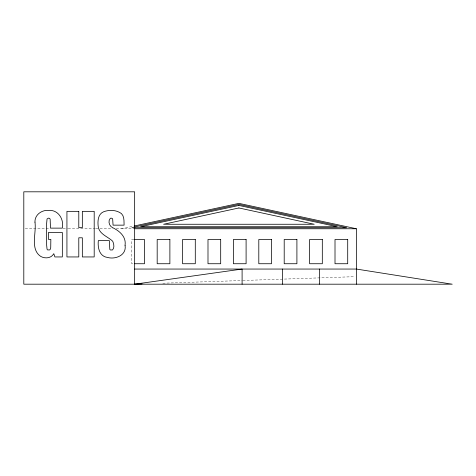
<?xml version="1.0" encoding="UTF-8"?>
<svg xmlns="http://www.w3.org/2000/svg" width="476" height="476" viewBox="0 0 476 476"><rect width="100%" height="100%" fill="white"/><g stroke="black" fill="none" stroke-linecap="round" stroke-linejoin="round"><path stroke-width="0.36" stroke-dasharray="2.38 1.78" d="M121.457 228.76L133.78 226.094M133.946 227.111L131.055 227.736L134.018 227.736M162.81 283.226L242.171 280.519M242.837 280.495L354.882 276.669M25.282 228.76L49.694 228.76M63.011 228.76L67.449 228.76M68.187 228.76L94.819 228.76M95.563 228.76L99.258 228.76M100.002 228.76L112.58 228.76M116.275 228.76L134.089 228.76M133.899 239.487L131.781 239.487L131.781 263.734L133.899 263.734"/><path stroke-width="0.71" d="M134.506 225.939L238.904 203.359L356.357 228.76L356.357 284.19M134.672 226.951L238.904 204.406L346.76 227.736L134.762 227.736M134.654 269.059L356.357 269.053L452.2 284.19L23.8 284.19L23.8 191.81L134.654 191.81L134.654 284.19L242.1 269.053L242.1 284.19M134.654 284.19L142.068 283.934M134.833 228.76L356.357 228.76M134.601 239.487L144.484 239.487L144.484 263.734L134.601 263.734M319.408 269.053L319.408 284.19M282.458 269.053L282.458 284.19M34.968 222.125C36.61 232.847 29.851 249.234 40.781 256.451C45.018 258.855 51.343 258.361 53.794 253.678L54.889 256.945L62.338 256.945L62.338 232.472L48.457 232.472L48.457 239.398L50.849 239.398L50.73 247.466L50.385 249.091L49.712 249.912L47.636 249.942L47.047 249.216L46.654 245.17L46.654 223.286L47.047 218.948L48.54 218.103L49.575 218.353L50.147 219.091L50.48 228.129L62.338 228.129C64.135 219.067 58.191 209.41 48.171 210.386C41.489 209.946 34.599 215.039 34.968 222.125M125.069 245.283C126.806 255.201 115.567 259.688 107.505 257.451C99.246 256.332 97.574 247.52 98.336 240.612L109.349 240.612L109.813 249.454L110.462 250.001L112.497 249.954C114.74 247.752 113.823 243.807 112.705 241.231C107.79 236.53 99.175 234.198 98.205 226.511C97.592 221.179 97.842 214.135 103.631 211.755C109.367 209.618 116.376 209.856 121.422 213.563C124.486 216.574 123.921 221.209 124.081 225.148L113.068 225.148L112.645 218.752L111.235 218.103L110.295 218.323C107.618 221.215 109.325 226.57 113.038 227.855C119.827 231.152 126.348 236.917 125.069 245.283M238.904 205.436L140.468 226.731L337.347 226.731L238.904 205.436M238.904 207.964L163.577 224.261L314.237 224.261L238.904 207.964M78.79 211.344L66.932 211.344L66.932 256.945L78.79 256.945L78.79 237.792L82.336 237.792L82.336 256.945L94.194 256.945L94.194 211.344L82.336 211.344L82.336 227.653L78.79 227.653L78.79 211.344M169.884 239.487L157.181 239.487L157.181 263.734L169.884 263.734L169.884 239.487M195.291 239.487L182.588 239.487L182.588 263.734L195.291 263.734L195.291 239.487M220.691 239.487L207.994 239.487L207.994 263.734L220.691 263.734L220.691 239.487M246.098 239.487L233.395 239.487L233.395 263.734L246.098 263.734L246.098 239.487M271.498 239.487L258.801 239.487L258.801 263.734L271.498 263.734L271.498 239.487M296.905 239.487L284.202 239.487L284.202 263.734L296.905 263.734L296.905 239.487M322.312 239.487L309.608 239.487L309.608 263.734L322.312 263.734L322.312 239.487M347.712 239.487L335.009 239.487L335.009 263.734L347.712 263.734L347.712 239.487"/></g></svg>
